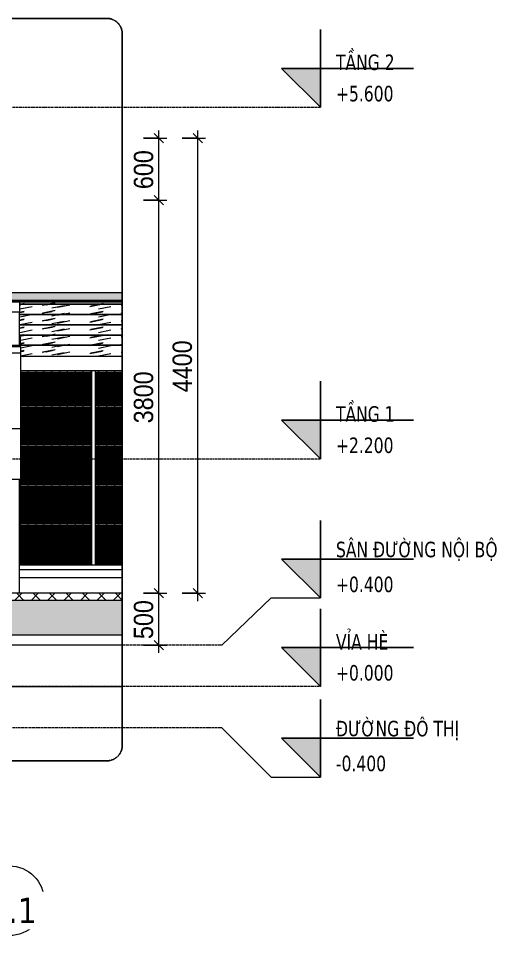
# Model space of a CAD drawing. Header units: millimetres. Extents: x 68650 to 268645, y -2410 to 17645.
# Drawn here: x 144136 to 148764, y -2410 to 6459 of the extents above; entities that cross this region are included whole.
import ezdxf

# ---------------------------------------------------------------- set-up
doc = ezdxf.new("R2010")
doc.units = ezdxf.units.MM
doc.linetypes.add('Centre', pattern=[31.75, 6.35, -4.7625, 15.875, -4.7625])
doc.linetypes.add('Hidden', pattern=[7.14375, 4.7625, -2.38125])
for name, color, linetype, lineweight in [('A-ANNO-DIMS', 211, 'Continuous', 9), ('A-ANNO-DIMS-75', 211, 'Continuous', 9), ('A-DETL-GENF', 92, 'Continuous', 18), ('A-DETL-GENF-2', 92, 'Hidden', 25), ('A-FLOR-FNSH-1', 7, 'Continuous', 18), ('A-FLOR-HRAL', 11, 'Continuous', 18), ('A-FLOR-HRAL-2', 8, 'Continuous', 18), ('A-FLOR-LEVL', 51, 'Continuous', 9), ('A-FLOR-LEVL-1', 51, 'Continuous', 25), ('A-FLOR-LEVL-2', 51, 'Centre', 9), ('A-FLOR-MCUT', 51, 'Continuous', 18), ('A-FLOR-PATT-1', 8, 'Continuous', 18), ('A-GLAZ-CURT', 52, 'Continuous', 18), ('A-GLAZ-CWMG', 51, 'Continuous', 18), ('A-WALL', 113, 'Continuous', 18), ('S-COLS', 52, 'Continuous', 18), ('S-GRID-IDEN', 1, 'Continuous', 9)]:
    doc.layers.add(name, color=color, linetype=linetype, lineweight=lineweight)
doc.styles.add('Tahoma_B', font='tahomabd.ttf', dxfattribs={"height": 243.75})
doc.styles.add('Tahoma_B_1', font='tahomabd.ttf', dxfattribs={"width": 0.85, "height": 150})
doc.styles.add('UTM Avo', font='', dxfattribs={"width": 0.9, "height": 187.5})
doc.styles.get('UTM Avo').set_extended_font_data('UTM Avo')
doc.dimstyles.new('1_Dim_chi_tiet_2_5', dxfattribs={"dimscale": 304.8, "dimtxt": 187.368928, "dimasz": 0.295276, "dimexe": 0.246063, "dimexo": 0.0625, "dimgap": 0.024606, "dimtad": 1, "dimdec": 0, "dimrnd": 5, "dimzin": 0, "dimdsep": 46, "dimtxsty": 'UTM Avo', "dimblk1": 'OBLIQUE', "dimblk2": 'OBLIQUE', "dimsah": 1, "dimcen": 0.09, "dimdle": 0.246063, "dimazin": 0, "dimtfac": 1, "dimtdec": 4, "dimtix": 1, "dimtmove": 0, "dimatfit": 3, "dimfxl": 0.492126, "dimfxlon": 1, "dimtvp": 1, "dimtolj": 1, "dimtzin": 0, "dimarcsym": 2})
pattern_1 = [(11.254, (895.13, 3877.665), (0.00027, 75.81383), [121.397, -655.543]), (11.254, (133.13, 3877.665), (0.00027, 75.81383), [121.397, -655.543]), (11.254, (1259.904, 3892.31), (0.00027, 75.81383), [121.397, -655.543]), (11.254, (497.904, 3892.31), (0.00027, 75.81383), [121.397, -655.543]), (11.254, (1204.694, 3887.14), (0.00027, 75.81383), [121.397, -655.543]), (11.254, (442.694, 3887.14), (0.00027, 75.81383), [121.397, -655.543]), (11.254, (1148.416, 3916.75), (0.00027, 75.81383), [59.004, -717.935]), (11.254, (386.416, 3916.75), (0.00027, 75.81383), [59.004, -717.935]), (11.254, (1111.61, 3912.17), (0.00027, 75.81383), [121.397, -655.543]), (11.254, (349.61, 3912.17), (0.00027, 75.81383), [121.397, -655.543]), (11.254, (1118.105, 3915.46), (0.00027, 75.81383), [121.397, -655.543]), (11.254, (356.105, 3915.46), (0.00027, 75.81383), [121.397, -655.543]), (11.254, (810.675, 3901.026), (0.00027, 75.81383), [121.397, -655.543]), (11.254, (48.675, 3901.026), (0.00027, 75.81383), [121.397, -655.543]), (11.254, (817.17, 3904.904), (0.00027, 75.81383), [121.397, -655.543]), (11.254, (55.17, 3904.904), (0.00027, 75.81383), [121.397, -655.543]), (11.254, (818.92, 3907.7), (0.00027, 75.81383), [121.397, -655.543]), (11.254, (56.92, 3907.7), (0.00027, 75.81383), [121.397, -655.543])]

# ---------------------------------------------------------------- blocks, each defined once
blk = doc.blocks.new('NBS_CLDPhysicalSecuritySystems_MtlMeshPnlFncngSym_CLDModsecSecurusS3_InfillPanel - NBS_CLDPhysicalSecuritySystems_MtlMeshPnlFncngSym_CLDModsecSecurusS2_InfillPanel-2369404-TKCS_NHÀ MÁY PHÁT ĐIỆN - MẶT ĐỨNG 1')
at = {"layer": 'A-FLOR-HRAL'}
h = blk.add_hatch(dxfattribs=at)
h.set_pattern_fill('FP_31', color=256, style=0, pattern_type=2)
h.set_pattern_definition([(0, (-69403.501, 1050), (0, 13), []), (90, (-69403.5, 1050), (-76, 5e-15), [])])
h.paths.add_polyline_path([(-71352.6, 1171), (-70657.5, 1171), (-70657.5, 3050), (-71342.6, 3050), (-71342.6, 2000), (-71352.6, 2000), (-71352.6, 1983.5)])
h.paths.add_polyline_path([(-70617.5, 1171), (-70359.4, 1171), (-70359.4, 3050), (-70617.5, 3050), (-70617.5, 1527.6)])
at = {"layer": 'A-FLOR-HRAL-2'}
for p, q in [((-70657.4, 3050), (-71342.6, 3050)), ((-70657.5, 3050), (-70657.5, 1171)), ((-70653.5, 3050), (-70657.5, 3050)), ((-70621.5, 3050), (-70653.5, 3050)), ((-70617.5, 3050), (-70621.5, 3050)), ((-70359.4, 3050), (-70617.6, 3050)), ((-70617.5, 1171), (-70617.5, 3050)), ((-70359.4, 1171), (-71352.6, 1171)), ((-70653.5, 1171), (-70657.4, 1171)), ((-70621.5, 1171), (-70653.5, 1171)), ((-70617.6, 1171), (-70621.5, 1171)), ((-71352.6, 1130), (-70359.4, 1130))]:
    blk.add_line(p, q, dxfattribs=at)
blk = doc.blocks.new('TRỤ ĐỂ XE ĐẦU HỒI - TRỤ ĐỂ XE ĐẦU HỒI-2550560-TKCS_NHÀ MÁY PHÁT ĐIỆN - MẶT ĐỨNG 1')
at = {"layer": 'S-COLS'}
for p, q in [((-71352.6, 3713.9), (-71352.6, 3617.9)), ((-71352.6, 3617.9), (-71452.6, 3617.9)), ((-71352.6, 3297.4), (-71352.6, 3617.9)), ((-71342.6, 3377), (-71352.6, 3377)), ((-71342.6, 3287.5), (-71342.6, 3377)), ((-71452.6, 3297.4), (-71352.6, 3297.4)), ((-71452.6, 3287.5), (-71342.6, 3287.5)), ((-71342.6, 3287.5), (-71342.6, 3226.2)), ((-71452.6, 3226.2), (-71342.6, 3226.2)), ((-71342.6, 3226.2), (-71342.6, 2494.2)), ((-71452.6, 2494.2), (-71342.6, 2494.2)), ((-71342.6, 2494.2), (-71342.6, 2000)), ((-71342.6, 2000), (-71452.6, 2000)), ((-71352.6, 900), (-71352.6, 2000))]:
    blk.add_line(p, q, dxfattribs=at)
blk = doc.blocks.new('System Panel - Glazed-2550690-TKCS_NHÀ MÁY PHÁT ĐIỆN - MẶT ĐỨNG 1')
at = {"layer": 'A-GLAZ-CURT'}
h = blk.add_hatch(dxfattribs=at)
h.set_pattern_fill('FP_33', color=256, style=0, pattern_type=2)
h.set_pattern_definition(pattern_1)
h.paths.add_polyline_path([(-70359.4, 3194), (-70359.4, 3297.5), (-71342.6, 3297.4), (-71342.6, 3194), (-70913.5, 3194)])
for p, q in [((-70359.4, 3297.5), (-71342.6, 3297.5)), ((-71342.6, 3194), (-70359.4, 3194))]:
    blk.add_line(p, q, dxfattribs=at)
blk = doc.blocks.new('Rectangular Mullion - 40 x 80mm-2354327-TKCS_NHÀ MÁY PHÁT ĐIỆN - MẶT ĐỨNG 1')
at = {"layer": 'A-GLAZ-CWMG'}
for points in [[(-70913.5, 3729.9), (-70359.4, 3729.9), (-70359.4, 3809.5), (-71452.6, 3809.5), (-71452.6, 3729.9)], [(-70913.5, 3725.9), (-70359.4, 3725.9), (-70359.4, 3729.9), (-71452.6, 3729.9), (-71452.6, 3725.9)]]:
    blk.add_hatch(color=256, dxfattribs=at).paths.add_polyline_path(points)
for p, q in [((-71452.6, 3809.5), (-70359.4, 3809.5)), ((-70359.4, 3729.9), (-71452.6, 3729.9))]:
    blk.add_line(p, q, dxfattribs=at)
blk = doc.blocks.new('System Panel - Glazed-2354325-TKCS_NHÀ MÁY PHÁT ĐIỆN - MẶT ĐỨNG 1')
at = {"layer": 'A-GLAZ-CURT'}
h = blk.add_hatch(dxfattribs=at)
h.set_pattern_fill('FP_33', color=256, style=0, pattern_type=2)
h.set_pattern_definition(pattern_1)
h.paths.add_polyline_path([(-70913.5, 3297.5), (-70359.4, 3297.5), (-70359.4, 3397), (-71352.6, 3397), (-71352.6, 3377), (-71342.6, 3377), (-71342.6, 3297.5)])
for p, q in [((-70359.4, 3397), (-71352.6, 3397)), ((-71342.6, 3297.5), (-70359.4, 3297.5))]:
    blk.add_line(p, q, dxfattribs=at)
blk = doc.blocks.new('System Panel - Glazed-V28-TKCS_NHÀ MÁY PHÁT ĐIỆN - MẶT ĐỨNG 1')
at = {"layer": 'A-GLAZ-CURT'}
h = blk.add_hatch(dxfattribs=at)
h.set_pattern_fill('FP_33', color=256, style=0, pattern_type=2)
h.set_pattern_definition(pattern_1)
h.paths.add_polyline_path([(-70913.5, 3397), (-70359.4, 3397), (-70359.4, 3496.5), (-71352.6, 3496.5), (-71352.6, 3397)])
for p, q in [((-70359.4, 3496.5), (-71352.6, 3496.5)), ((-71352.6, 3397), (-70359.4, 3397))]:
    blk.add_line(p, q, dxfattribs=at)
blk = doc.blocks.new('System Panel - Glazed-V29-TKCS_NHÀ MÁY PHÁT ĐIỆN - MẶT ĐỨNG 1')
at = {"layer": 'A-GLAZ-CURT'}
h = blk.add_hatch(dxfattribs=at)
h.set_pattern_fill('FP_33', color=256, style=0, pattern_type=2)
h.set_pattern_definition(pattern_1)
h.paths.add_polyline_path([(-70913.5, 3496.5), (-70359.4, 3496.5), (-70359.4, 3596), (-71352.6, 3596), (-71352.6, 3496.5)])
for p, q in [((-70359.4, 3596), (-71352.6, 3596)), ((-71352.6, 3496.5), (-70359.4, 3496.5))]:
    blk.add_line(p, q, dxfattribs=at)
blk = doc.blocks.new('System Panel - Glazed-V30-TKCS_NHÀ MÁY PHÁT ĐIỆN - MẶT ĐỨNG 1')
at = {"layer": 'A-GLAZ-CURT'}
h = blk.add_hatch(dxfattribs=at)
h.set_pattern_fill('FP_33', color=256, style=0, pattern_type=2)
h.set_pattern_definition(pattern_1)
h.paths.add_polyline_path([(-70913.5, 3596), (-70359.4, 3596), (-70359.4, 3695.5), (-71352.6, 3695.5), (-71352.6, 3596)])
for p, q in [((-70359.4, 3695.5), (-71352.6, 3695.5)), ((-71352.6, 3596), (-70359.4, 3596))]:
    blk.add_line(p, q, dxfattribs=at)
blk = doc.blocks.new('System Panel - Glazed-2550691-TKCS_NHÀ MÁY PHÁT ĐIỆN - MẶT ĐỨNG 1')
at = {"layer": 'A-GLAZ-CURT'}
h = blk.add_hatch(dxfattribs=at)
h.set_pattern_fill('FP_34', color=256, style=0, pattern_type=2)
h.set_pattern_definition([(63.321, (895.13, -106.6), (-0.0032, 758.2195), [265.175, -1431.948]), (63.321, (133.13, -106.6), (-0.0032, 758.2195), [265.175, -1431.948]), (63.321, (1259.9, 39.9), (-0.0032, 758.2195), [265.175, -1431.948]), (63.321, (497.9, 39.9), (-0.0032, 758.2195), [265.175, -1431.948]), (63.321, (1204.7, -11.8), (-0.0032, 758.2195), [265.175, -1431.948]), (63.321, (442.7, -11.8), (-0.0032, 758.2195), [265.175, -1431.948]), (63.321, (1148.4, 284.33), (-0.0032, 758.2195), [128.888, -1568.236]), (63.321, (386.4, 284.33), (-0.0032, 758.2195), [128.888, -1568.236]), (63.321, (1111.6, 238.5), (-0.0032, 758.2195), [265.175, -1431.948]), (63.321, (349.6, 238.5), (-0.0032, 758.2195), [265.175, -1431.948]), (63.321, (1118.1, 271.4), (-0.0032, 758.2195), [265.175, -1431.948]), (63.321, (356.1, 271.4), (-0.0032, 758.2195), [265.175, -1431.948]), (63.321, (810.67, 127.05), (-0.0032, 758.2195), [265.175, -1431.948]), (63.321, (48.67, 127.05), (-0.0032, 758.2195), [265.175, -1431.948]), (63.321, (817.17, 165.83), (-0.0032, 758.2195), [265.175, -1431.948]), (63.321, (55.17, 165.83), (-0.0032, 758.2195), [265.175, -1431.948]), (63.321, (818.92, 193.8), (-0.0032, 758.2195), [265.175, -1431.948]), (63.321, (56.92, 193.8), (-0.0032, 758.2195), [265.175, -1431.948])])
h.paths.add_polyline_path([(-70913.5, 3714), (-70359.4, 3714), (-70359.4, 3725.9), (-71452.6, 3725.9), (-71452.6, 3714)])
h = blk.add_hatch(dxfattribs=at)
h.set_pattern_fill('FP_33', color=256, style=0, pattern_type=2)
h.set_pattern_definition(pattern_1)
h.paths.add_polyline_path([(-70913.5, 3695.5), (-70359.4, 3695.5), (-70359.4, 3714), (-71352.6, 3713.9), (-71352.6, 3695.5)])
for p, q in [((-71452.6, 3725.9), (-70359.4, 3725.9)), ((-70359.4, 3714), (-71452.6, 3714)), ((-71352.6, 3695.5), (-70359.4, 3695.5))]:
    blk.add_line(p, q, dxfattribs=at)
blk = doc.blocks.new('BORDER VIEW - BORDER VIEW-2320610-TKCS_NHÀ MÁY PHÁT ĐIỆN - MẶT ĐỨNG 1')
at = {"layer": 'A-DETL-GENF-2'}
for p, q in [((-90502.6, 6458.5), (-70509.4, 6458.5)), ((-70359.4, 6308.5), (-70359.4, -570)), ((-70509.4, -720), (-90502.6, -720))]:
    blk.add_line(p, q, dxfattribs=at)
for centre, start, end in [((-70509.4, 6308.5), 0, 90), ((-70509.4, -570), 270, 360)]:
    blk.add_arc(centre, 150, start, end, dxfattribs=at)
blk = doc.blocks.new('Level - CAO ĐỘ LEVEL-350587-TKCS_NHÀ MÁY PHÁT ĐIỆN - MẶT ĐỨNG 1')
at = {"layer": 'A-FLOR-LEVL'}
blk.add_hatch(color=256, dxfattribs=at).paths.add_polyline_path([(-68442.6, 2575), (-68442.6, 2200), (-68817.6, 2575)])
at = {"layer": 'A-FLOR-LEVL-1'}
for p, q in [((-68442.6, 2200), (-68442.6, 2950)), ((-68817.6, 2575), (-68442.6, 2200)), ((-68817.6, 2575), (-67542.6, 2575))]:
    blk.add_line(p, q, dxfattribs=at)
blk = doc.blocks.new('Grid - M_Grid Head - Circle-353313-TKCS_NHÀ MÁY PHÁT ĐIỆN - MẶT ĐỨNG 1')
at = {"layer": 'S-GRID-IDEN'}
blk.add_circle((-71452.6, -2072.3), 337.5, dxfattribs=at)
blk = doc.blocks.new('DIMBLOCK33-TKCS_NHÀ MÁY PHÁT ĐIỆN - MẶT ĐỨNG 1')
at = {"layer": 'A-ANNO-DIMS-75'}
for p, q in [((145346.9, 900), (145571.9, 900)), ((145496.9, 900), (145346.9, 900)), ((145496.9, 325), (145496.9, 900)), ((145346.9, 400), (145571.9, 400)), ((145496.9, 400), (145346.9, 400))]:
    blk.add_line(p, q, dxfattribs=at)
at = {"layer": 'A-ANNO-DIMS-75', "lineweight": 25}
for p, q in [((145496.9, 900), (145451.9, 945)), ((145496.9, 900), (145541.9, 855)), ((145496.9, 400), (145451.9, 445)), ((145496.9, 400), (145541.9, 355))]:
    blk.add_line(p, q, dxfattribs=at)
at = {"layer": 'A-ANNO-DIMS-75', "color": 0, "insert": (145253.3, 457.4), "char_height": 187.5, "width": 462.177, "attachment_point": 1, "rotation": 90, "line_spacing_factor": 1.110334, "style": 'UTM Avo'}
blk.add_mtext('500', dxfattribs=at)
blk = doc.blocks.new('_Oblique')
at = {"color": 0, "linetype": 'ByBlock', "lineweight": -2}
blk.add_line((-0.5, -0.5), (0.5, 0.5), dxfattribs=at)
blk = doc.blocks.new('DIMBLOCK34-TKCS_NHÀ MÁY PHÁT ĐIỆN - MẶT ĐỨNG 1')
at = {"layer": 'A-ANNO-DIMS-75', "lineweight": 25}
for p, q in [((145496.9, 4700), (145451.9, 4745)), ((145496.9, 4700), (145541.9, 4655)), ((145496.9, 900), (145451.9, 945)), ((145496.9, 900), (145541.9, 855))]:
    blk.add_line(p, q, dxfattribs=at)
at = {"layer": 'A-ANNO-DIMS-75'}
for p, q in [((145346.9, 4700), (145571.9, 4700)), ((145496.9, 4700), (145346.9, 4700)), ((145496.9, 900), (145496.9, 4700)), ((145346.9, 900), (145571.9, 900)), ((145496.9, 900), (145346.9, 900))]:
    blk.add_line(p, q, dxfattribs=at)
at = {"layer": 'A-ANNO-DIMS-75', "color": 0, "insert": (145253.3, 2543.2), "char_height": 187.5, "width": 616.236, "attachment_point": 1, "rotation": 90, "line_spacing_factor": 1.110334, "style": 'UTM Avo'}
blk.add_mtext('3800', dxfattribs=at)
blk = doc.blocks.new('DIMBLOCK35-TKCS_NHÀ MÁY PHÁT ĐIỆN - MẶT ĐỨNG 1')
at = {"layer": 'A-ANNO-DIMS-75', "lineweight": 25}
for p, q in [((145496.9, 5300), (145451.9, 5345)), ((145496.9, 5300), (145541.9, 5255)), ((145496.9, 4700), (145451.9, 4745)), ((145496.9, 4700), (145541.9, 4655))]:
    blk.add_line(p, q, dxfattribs=at)
at = {"layer": 'A-ANNO-DIMS-75'}
for p, q in [((145496.9, 4700), (145496.9, 5375)), ((145346.9, 5300), (145571.9, 5300)), ((145496.9, 5300), (145346.9, 5300)), ((145346.9, 4700), (145571.9, 4700)), ((145496.9, 4700), (145346.9, 4700))]:
    blk.add_line(p, q, dxfattribs=at)
at = {"layer": 'A-ANNO-DIMS-75', "color": 0, "insert": (145253.3, 4807.4), "char_height": 187.5, "width": 462.177, "attachment_point": 1, "rotation": 90, "line_spacing_factor": 1.110334, "style": 'UTM Avo'}
blk.add_mtext('600', dxfattribs=at)
blk = doc.blocks.new('DIMBLOCK36-TKCS_NHÀ MÁY PHÁT ĐIỆN - MẶT ĐỨNG 1')
at = {"layer": 'A-ANNO-DIMS-75', "lineweight": 25}
for p, q in [((145871.9, 5300), (145826.9, 5345)), ((145871.9, 5300), (145916.9, 5255)), ((145871.9, 900), (145826.9, 945)), ((145871.9, 900), (145916.9, 855))]:
    blk.add_line(p, q, dxfattribs=at)
at = {"layer": 'A-ANNO-DIMS-75'}
for p, q in [((145871.9, 825), (145871.9, 5375)), ((145721.9, 5300), (145946.9, 5300)), ((145871.9, 5300), (145721.9, 5300)), ((145721.9, 900), (145946.9, 900)), ((145871.9, 900), (145721.9, 900))]:
    blk.add_line(p, q, dxfattribs=at)
at = {"layer": 'A-ANNO-DIMS-75', "color": 0, "insert": (145628.3, 2843.2), "char_height": 187.5, "width": 616.236, "attachment_point": 1, "rotation": 90, "line_spacing_factor": 1.110334, "style": 'UTM Avo'}
blk.add_mtext('4400', dxfattribs=at)

msp = doc.modelspace()

# ---------------------------------------------------------------- hatches: boundary and pattern name
at = {"layer": 'A-FLOR-PATT-1'}
h = msp.add_hatch(dxfattribs=at)
h.set_pattern_fill('FP_30', color=256, style=0, pattern_type=2)
h.set_pattern_definition([(45, (215501.35, 0), (-79.54951, 79.54951), []), (135, (215501.35, 0), (-79.54951, -79.54951), [])])
h.paths.add_polyline_path([(145142, 830), (145142, 900), (124848.8, 900), (124848.8, 830), (142672.2, 830)])
h = msp.add_hatch(dxfattribs=at)
h.set_pattern_fill('FP_28', color=256, style=0, pattern_type=2)
h.set_pattern_definition([(0, (215501.35, 0), (304.8, 76.2), [25.146, -203.454, 25.146, -203.454, -1219.2]), (0, (215501.35, 0), (304.8, 76.2), [-457.2, 25.146, -432.054, 25.146, -203.454, -533.4]), (0, (215501.35, 0), (304.8, 76.2), [-1143, 25.146, -127.254, 25.146, -355.854]), (120, (215615.65, 38.1), (-218.391136, 225.86454), [25.146, -203.454, 25.146, -203.454, -1219.2]), (120, (215615.65, 38.1), (-218.391136, 225.86454), [-457.2, 25.146, -432.054, 25.146, -203.454, -533.4]), (120, (215615.65, 38.1), (-218.391136, 225.86454), [-1143, 25.146, -127.254, 25.146, -355.854]), (240, (215653.75, 190.5), (-86.408864, -302.06454), [25.146, -203.454, 25.146, -203.454, -1219.2]), (240, (215653.75, 190.5), (-86.408864, -302.06454), [-457.2, 25.146, -432.054, 25.146, -203.454, -533.4]), (240, (215653.75, 190.5), (-86.408864, -302.06454), [-1143, 25.146, -127.254, 25.146, -355.854])])
h.paths.add_polyline_path([(145142, 500), (145142, 830), (124848.8, 830), (124848.8, 500), (142672.2, 500)])
h = msp.add_hatch(dxfattribs=at)
h.set_pattern_fill('FP_29', color=256, style=0, pattern_type=2)
h.set_pattern_definition([(50, (215501.35, 0), (136.63831, -11.95415), [14.287, -157.162]), (355, (215501.35, 0), (-26.43178, 143.29295), [11.43, -125.73]), (100.451, (215512.73, -1), (110.20732, 131.33785), [12.143, -133.568]), (46.184, (215501.35, 38.1), (203.30933, -31.53157), [21.431, -235.744]), (96.636, (215518.29, 35.47), (178.05204, 185.5712), [18.214, -200.351]), (351.184, (215501.35, 38.1), (178.05416, 185.5685), [17.145, -188.595]), (21, (215520.4, 28.57), (113.71107, -76.6989), [14.287, -157.162]), (326, (215520.4, 28.57), (46.35205, 138.14122), [11.43, -125.73]), (71.451, (215529.87, 22.18), (160.06335, 61.4411), [12.143, -133.568]), (37.5, (215501.35, 0), (2.316547, 63.41591), [2.515, -121.691, 2.515, -125.12, -126.206]), (37.5, (215501.35, 0), (2.316547, 63.41591), [-251.841, 2.515, -123.692]), (7.5, (215501.35, 0), (50.114644, 75.135065), [2.515, -70.256, 2.515, -118.834, -48.101]), (7.5, (215501.35, 0), (50.114644, 75.135065), [-194.119, 2.515, -45.587]), (327.5, (215458.867, 0), (101.693422, -4.296742), [2.515, -45.11, 2.515, -146.075, -197.167]), (327.5, (215458.867, 0), (101.693422, -4.296742), [-196.215, 2.515, -194.653]), (317.5, (215439.82, 0), (111.0972, 19.06992), [2.515, -59.398, 2.515, -96.164, -140.017]), (317.5, (215439.82, 0), (111.0972, 19.06992), [-160.591, 2.515, -137.503])])
h.paths.add_polyline_path([(145142, 500), (145142, 830), (124848.8, 830), (124848.8, 500), (142672.2, 500)])

# ---------------------------------------------------------------- linework, layer by layer
at = {"layer": 'A-FLOR-FNSH-1'}
for p, q in [((145142, 900), (124848.8, 900)), ((124848.8, 500), (145142, 500))]:
    msp.add_line(p, q, dxfattribs=at)
at = {"layer": 'A-FLOR-LEVL'}
for p, q in [((146106.2, 400), (146582.5, 855.1)), ((146582.5, 855.1), (147058.7, 855.1)), ((146106.2, -400), (146582.5, -876.2)), ((146582.5, -876.2), (147058.7, -876.2))]:
    msp.add_line(p, q, dxfattribs=at)
at = {"layer": 'A-FLOR-LEVL-2'}
for p, q in [((123653.4, 5600), (147058.7, 5600)), ((123653.4, 2200), (147058.7, 2200)), ((146106.2, 400), (123653.4, 400)), ((147058.7, 0), (123653.4, 0)), ((146106.2, -400), (123653.4, -400))]:
    msp.add_line(p, q, dxfattribs=at)
at = {"layer": 'A-FLOR-MCUT'}
msp.add_line((145142, 830), (124848.8, 830), dxfattribs=at)
at = {"layer": 'A-WALL'}
for p, q in [((145142, 1050), (144148.8, 1050)), ((145142, 400), (144048.8, 400)), ((144048.8, 0), (145142, 0))]:
    msp.add_line(p, q, dxfattribs=at)

# ---------------------------------------------------------------- block references
at = {"layer": 'A-DETL-GENF'}
msp.add_blockref('BORDER VIEW - BORDER VIEW-2320610-TKCS_NHÀ MÁY PHÁT ĐIỆN - MẶT ĐỨNG 1', (215501.3, 0), dxfattribs=at)
at = {"layer": 'A-FLOR-HRAL-2'}
msp.add_blockref('NBS_CLDPhysicalSecuritySystems_MtlMeshPnlFncngSym_CLDModsecSecurusS3_InfillPanel - NBS_CLDPhysicalSecuritySystems_MtlMeshPnlFncngSym_CLDModsecSecurusS2_InfillPanel-2369404-TKCS_NHÀ MÁY PHÁT ĐIỆN - MẶT ĐỨNG 1', (215501.3, 0), dxfattribs=at)
at = {"layer": 'A-FLOR-LEVL-1'}
for p in [(215501.3, 3400), (215501.3, 0), (215501.3, -1344.9), (215501.3, -2200), (215501.3, -3076.2)]:
    msp.add_blockref('Level - CAO ĐỘ LEVEL-350587-TKCS_NHÀ MÁY PHÁT ĐIỆN - MẶT ĐỨNG 1', p, dxfattribs=at)
at = {"layer": 'A-GLAZ-CURT'}
for name in ['System Panel - Glazed-2550691-TKCS_NHÀ MÁY PHÁT ĐIỆN - MẶT ĐỨNG 1', 'System Panel - Glazed-V30-TKCS_NHÀ MÁY PHÁT ĐIỆN - MẶT ĐỨNG 1', 'System Panel - Glazed-V29-TKCS_NHÀ MÁY PHÁT ĐIỆN - MẶT ĐỨNG 1', 'System Panel - Glazed-V28-TKCS_NHÀ MÁY PHÁT ĐIỆN - MẶT ĐỨNG 1', 'System Panel - Glazed-2354325-TKCS_NHÀ MÁY PHÁT ĐIỆN - MẶT ĐỨNG 1', 'System Panel - Glazed-2550690-TKCS_NHÀ MÁY PHÁT ĐIỆN - MẶT ĐỨNG 1']:
    msp.add_blockref(name, (215501.3, 0), dxfattribs=at)
at = {"layer": 'A-GLAZ-CWMG'}
msp.add_blockref('Rectangular Mullion - 40 x 80mm-2354327-TKCS_NHÀ MÁY PHÁT ĐIỆN - MẶT ĐỨNG 1', (215501.3, 0), dxfattribs=at)
at = {"layer": 'S-COLS'}
msp.add_blockref('TRỤ ĐỂ XE ĐẦU HỒI - TRỤ ĐỂ XE ĐẦU HỒI-2550560-TKCS_NHÀ MÁY PHÁT ĐIỆN - MẶT ĐỨNG 1', (215501.3, 0), dxfattribs=at)
at = {"layer": 'S-GRID-IDEN'}
msp.add_blockref('Grid - M_Grid Head - Circle-353313-TKCS_NHÀ MÁY PHÁT ĐIỆN - MẶT ĐỨNG 1', (215501.3, 0), dxfattribs=at)

# ---------------------------------------------------------------- texts
at = {"layer": 'A-FLOR-LEVL', "char_height": 150, "line_spacing_factor": 0.996129, "style": 'Tahoma_B_1'}
for s, insert, width, attachment_point in [('\\pt765,1530,2295,3060,3825,4590,5355,6120,6885,7650,8415,9180,9945,10710,11475,12240,13005,13770,14535,15300,16065,16830,17595,18360,19125,19890,20655,21420,22185,22950,23715,24480;TẦNG 2', (147209.1, 5955.8), 678.937, 7), ('\\pt318.75,637.5,956.25,1275,1593.75,1912.5,2231.25,2550,2868.75,3187.5,3506.25,3825,4143.75,4462.5,4781.25,5100,5418.75,5737.5,6056.25,6375,6693.75,7012.5,7331.25,7650,7968.75,8287.5,8606.25,8925,9243.75,9562.5,9881.25,10200;+5.600', (147209.1, 5806.3), 662.362, 1), ('\\pt765,1530,2295,3060,3825,4590,5355,6120,6885,7650,8415,9180,9945,10710,11475,12240,13005,13770,14535,15300,16065,16830,17595,18360,19125,19890,20655,21420,22185,22950,23715,24480;TẦNG 1', (147209.1, 2555.8), 678.937, 7), ('\\pt318.75,637.5,956.25,1275,1593.75,1912.5,2231.25,2550,2868.75,3187.5,3506.25,3825,4143.75,4462.5,4781.25,5100,5418.75,5737.5,6056.25,6375,6693.75,7012.5,7331.25,7650,7968.75,8287.5,8606.25,8925,9243.75,9562.5,9881.25,10200;+2.200', (147209.1, 2406.3), 662.362, 1), ('\\pt765,1530,2295,3060,3825,4590,5355,6120,6885,7650,8415,9180,9945,10710,11475,12240,13005,13770,14535,15300,16065,16830,17595,18360,19125,19890,20655,21420,22185,22950,23715,24480;SÂN ĐƯỜNG NỘI BỘ', (147209.1, 1210.9), 1885.087, 7), ('\\pt318.75,637.5,956.25,1275,1593.75,1912.5,2231.25,2550,2868.75,3187.5,3506.25,3825,4143.75,4462.5,4781.25,5100,5418.75,5737.5,6056.25,6375,6693.75,7012.5,7331.25,7650,7968.75,8287.5,8606.25,8925,9243.75,9562.5,9881.25,10200;+0.400', (147209.1, 1061.5), 662.362, 1), ('\\pt765,1530,2295,3060,3825,4590,5355,6120,6885,7650,8415,9180,9945,10710,11475,12240,13005,13770,14535,15300,16065,16830,17595,18360,19125,19890,20655,21420,22185,22950,23715,24480;VỈA HÈ', (147209.1, 355.8), 641.325, 7), ('\\pt318.75,637.5,956.25,1275,1593.75,1912.5,2231.25,2550,2868.75,3187.5,3506.25,3825,4143.75,4462.5,4781.25,5100,5418.75,5737.5,6056.25,6375,6693.75,7012.5,7331.25,7650,7968.75,8287.5,8606.25,8925,9243.75,9562.5,9881.25,10200;+0.000', (147209.1, 206.3), 662.362, 1), ('\\pt765,1530,2295,3060,3825,4590,5355,6120,6885,7650,8415,9180,9945,10710,11475,12240,13005,13770,14535,15300,16065,16830,17595,18360,19125,19890,20655,21420,22185,22950,23715,24480;ĐƯỜNG ĐÔ THỊ', (147209.1, -520.5), 1438.2, 7), ('\\pt318.75,637.5,956.25,1275,1593.75,1912.5,2231.25,2550,2868.75,3187.5,3506.25,3825,4143.75,4462.5,4781.25,5100,5418.75,5737.5,6056.25,6375,6693.75,7012.5,7331.25,7650,7968.75,8287.5,8606.25,8925,9243.75,9562.5,9881.25,10200;-0.400', (147209.1, -669.9), 594.787, 1)]:
    msp.add_mtext(s, dxfattribs=dict(at, insert=insert, width=width, attachment_point=attachment_point))

# ---------------------------------------------------------------- dimensions: what is measured, and where the dimension line sits
at = {"layer": 'A-ANNO-DIMS'}
for base, p1, p2, override, picture, middle in [((145496.9, 5300), (145346.9, 4700), (145346.9, 5300), {"dimpost": '<>', "dimfxl": 600}, 'DIMBLOCK35-TKCS_NHÀ MÁY PHÁT ĐIỆN - MẶT ĐỨNG 1', (145392.3, 5000)), ((145871.9, 5300), (145721.9, 900), (145721.9, 5300), {"dimpost": '<>', "dimfxl": 4400}, 'DIMBLOCK36-TKCS_NHÀ MÁY PHÁT ĐIỆN - MẶT ĐỨNG 1', (145767.3, 3100)), ((145496.9, 4700), (145346.9, 900), (145346.9, 4700), {"dimpost": '<>', "dimfxl": 3800}, 'DIMBLOCK34-TKCS_NHÀ MÁY PHÁT ĐIỆN - MẶT ĐỨNG 1', (145392.3, 2800)), ((145496.9, 900), (145346.9, 400), (145346.9, 900), {"dimpost": '<>', "dimfxl": 500}, 'DIMBLOCK33-TKCS_NHÀ MÁY PHÁT ĐIỆN - MẶT ĐỨNG 1', (145392.3, 650))]:
    dim = msp.add_linear_dim(base=base, p1=p1, p2=p2, angle=90, dimstyle='1_Dim_chi_tiet_2_5', override=override, dxfattribs=at)
    dim.commit()
    dim.dimension.update_dxf_attribs({"geometry": picture, "text_midpoint": middle})

# ---------------------------------------------------------------- next in the draw order: texts
at = {"layer": 'S-GRID-IDEN', "insert": (144051.9, -2166), "char_height": 243.75, "width": 620.25, "attachment_point": 5, "line_spacing_factor": 0.996129, "style": 'Tahoma_B', "bg_fill": 3, "box_fill_scale": 1.25, "bg_fill_color": 256, "bg_fill_true_color": 13158600, "bg_fill_transparency": 0}
msp.add_mtext('\\pt952.49944,1904.99888,2857.50075,3810.00019,4762.49962,5714.99906,6667.50094,7620.00037,8572.49981,9524.99925,10477.50113,11430.00056,12382.5,13334.99944,14287.49888,15240.00075,16192.50019,17144.99963,18097.49906,19050.00094,20002.50038,20954.99981,21907.49925,22860.00113,23812.50056,24765,25717.49944,26669.99887,27622.50075,28575.00019,29527.49963,30479.99906;M.1', dxfattribs=at)

doc.saveas('drawing.dxf')
